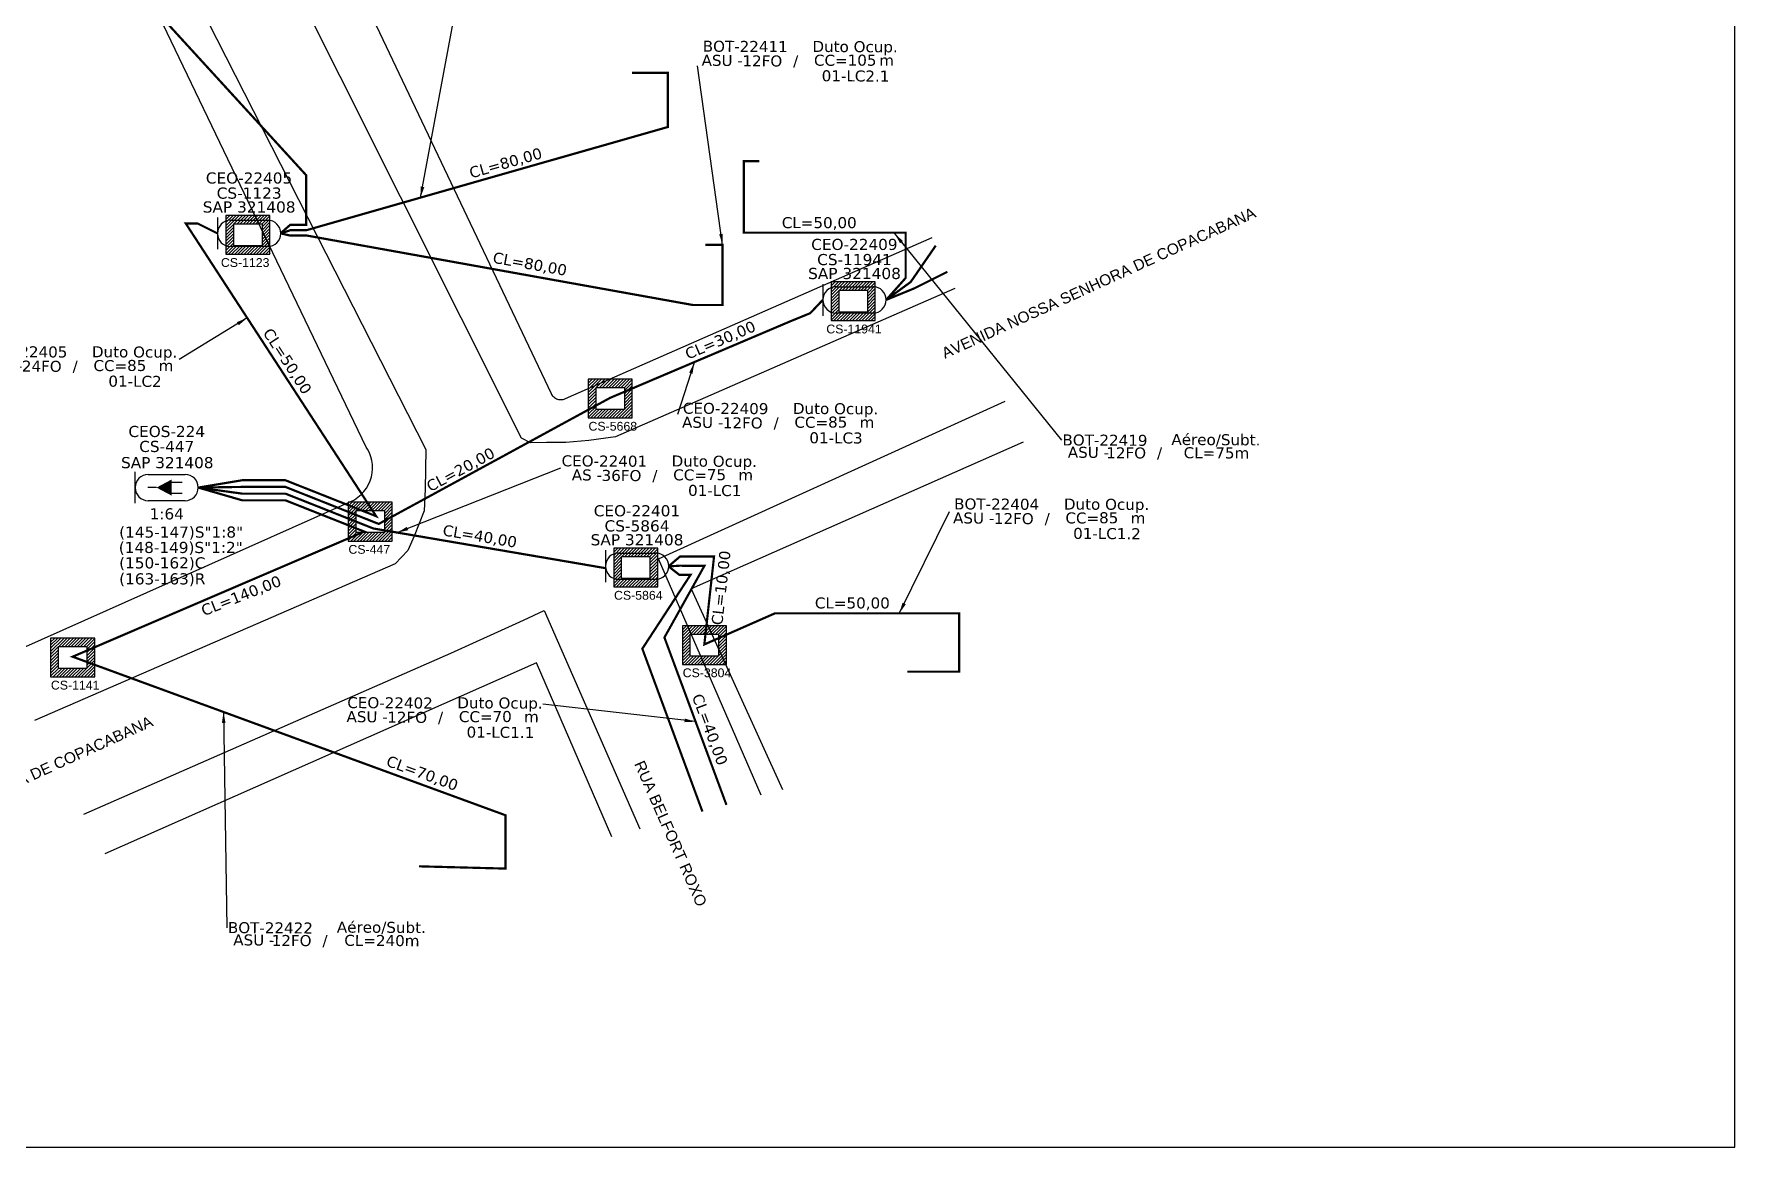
# Model space of a CAD drawing. Extents: x -89 to 2622484776, y -1852823961 to 1299.
# Drawn here: x 440.4 to 749.2, y 705 to 907.1 of the extents above; entities that cross this region are included whole.
import ezdxf
from ezdxf.enums import TextEntityAlignment as Align

# ---------------------------------------------------------------- set-up
doc = ezdxf.new("R2010")
doc.units = 0
for name, color, linetype in [('10.0-Cartográfico', 252, 'Continuous'), ('10.1-Caixas Subterrâneas', 5, 'Continuous'), ('20.4-CEOS', 1, 'Continuous'), ('20.5-CEO', 1, 'Continuous'), ('CAP a instalar', 1, 'Continuous'), ('celulas gpon', 7, 'Continuous'), ('label_cabos', 7, 'Continuous'), ('Legenda', 1, 'Continuous'), ('Segmento de Logradouro Texto', 5, 'Continuous')]:
    doc.layers.add(name, color=color, linetype=linetype)
doc.layers.add('EXTRA', color=50, linetype='Continuous', plot=False)
doc.styles.add('ARIAL', font='arial.ttf')
doc.styles.add('DIGICADE', font='')
doc.styles.add('siredit', font='verdana.ttf')
doc.styles.get('DIGICADE').set_extended_font_data('Arial')
doc.linetypes.add('FENCELINE1', pattern='A,0.25,-0.1,[133,ltypeshp.shx,S=0.1,R=0,X=-0.1,Y=0],-0.1,1', length=1.45)
doc.dimstyles.new('CC', dxfattribs={"dimtxt": 1, "dimasz": 2, "dimexe": 0.18, "dimexo": 0.0625, "dimgap": 0.09, "dimtad": 0, "dimdec": 0, "dimrnd": 1, "dimzin": 0, "dimdsep": 46, "dimtxsty": 'siredit', "dimblk": 'NONE', "dimcen": 0, "dimse1": 1, "dimse2": 1, "dimsd1": 1, "dimsd2": 1, "dimclrt": 7, "dimadec": 0, "dimazin": 0, "dimtfac": 1, "dimtdec": 0, "dimtofl": 0, "dimtmove": 0, "dimatfit": 3, "dimfxl": 0, "dimtolj": 1, "dimtzin": 0, "dimarcsym": 0})

# ---------------------------------------------------------------- blocks, each defined once
blk = doc.blocks.new('*U100')
at = {"layer": '20.4-CEOS'}
for p, q in [((-4.54, 1.19), (-1.19, 1.19)), ((-1.19, -1.19), (-4.54, -1.19))]:
    blk.add_line(p, q, dxfattribs=at)
for points in [[(-5.73, -1.43), (-5.73, 1.44)], [(-3.79, 0), (-4.59, 0)], [(-2.47, 0.48), (-1.45, 0.48)], [(-2.47, -0.52), (-1.45, -0.52)]]:
    blk.add_lwpolyline(points, dxfattribs=at)
blk.add_lwpolyline([(-3.79, 0, 0, 1.47, 0), (-2.41, 0, 1.47, 1.47, 0)], format="xyseb", dxfattribs=at)
for centre, start, end in [((-4.54, 0), 90, 270), ((-1.19, 0), 270, 90)]:
    blk.add_arc(centre, 1.19, start, end, dxfattribs=at)
at = {"layer": '20.4-CEOS', "color": 7, "style": 'siredit'}
for tag, p in [('FID', (-2.86, 5.6)), ('LOCAL', (-2.86, 4.24)), ('SAP', (-2.81, 2.77)), ('RACIO_SPLITAGEM', (-2.86, -1.88))]:
    blk.add_attdef(tag, text='', height=1.01, dxfattribs=at).set_placement(p, align=Align.TOP_CENTER)
for tag, flags, p in [('ID_ATIVIDADE', 3, (-2.86, -3.58)), ('FATOR', 1, (-2.86, -4.89))]:
    blk.add_attdef(tag, text='', height=1.01, dxfattribs=dict(at, flags=flags)).set_placement(p, align=Align.TOP_CENTER)
at = {"layer": '20.4-CEOS', "color": 7, "style": 'siredit', "flags": 3}
blk.add_attdef('QTDE', (-4.97, -7.12), '', height=1.01, dxfattribs=at)
blk = doc.blocks.new('*U102')
at = {"layer": '20.4-CEOS', "color": 7, "style": 'siredit'}
for tag, p in [('FIBRAS_SPLITTER', (0, 0)), ('FIBRAS_TOP_C', (0, -4.13)), ('RESERVA_FINAIS', (0, -5.46))]:
    blk.add_attdef(tag, p, '', height=1.01, dxfattribs=at)
for tag, p, flags in [('ID_ATIVIDADE', (0, -6.77), 3), ('FATOR', (0, -8.09), 1), ('QTDE', (0, -9.4), 1), ('FID', (0, -10.71), 1)]:
    blk.add_attdef(tag, p, '', height=1.01, dxfattribs=dict(at, flags=flags))
blk = doc.blocks.new('*U104')
at = {"layer": '20.4-CEOS', "color": 7, "style": 'siredit'}
blk.add_attdef('FIBRAS_SPLITTER', (0, 0), '', height=1.01, dxfattribs=at)
for tag, p, flags in [('ID_ATIVIDADE', (0, -1.48), 3), ('QTDE', (0, -4.11), 1), ('FATOR', (0, -2.79), 1), ('FID', (0, -5.42), 1)]:
    blk.add_attdef(tag, p, '', height=1.01, dxfattribs=dict(at, flags=flags))
blk = doc.blocks.new('*X76')
at = {"color": 0, "linetype": 'Continuous'}
for p, q in [((-1.25, 0.34099), (-0.49099, 1.1)), ((-1.25, 0.517767), (-0.667767, 1.1)), ((-1.25, 0.694544), (-0.844544, 1.1)), ((-1.25, 0.87132), (-1.02132, 1.1)), ((-1.25, 1.048097), (-1.198097, 1.1)), ((-0.789214, 0.625), (-0.314214, 1.1)), ((-0.612437, 0.625), (-0.137437, 1.1)), ((-0.43566, 0.625), (0.03934, 1.1)), ((-0.258883, 0.625), (0.216117, 1.1)), ((-0.082107, 0.625), (0.392893, 1.1)), ((0.09467, 0.625), (0.56967, 1.1)), ((0.271447, 0.625), (0.746447, 1.1)), ((0.448223, 0.625), (0.923223, 1.1)), ((0.625, 0.625), (1.1, 1.1)), ((0.801777, 0.625), (1.25, 1.073223)), ((-1.25, 0.164214), (-0.8035, 0.610714)), ((-1.25, -0.012563), (-0.8035, 0.433937)), ((-1.25, -0.18934), (-0.8035, 0.25716)), ((-1.25, -0.366117), (-0.8035, 0.080383)), ((0.8035, 0.449947), (1.25, 0.896447)), ((0.8035, 0.27317), (1.25, 0.71967)), ((0.8035, 0.096393), (1.25, 0.542893)), ((0.8035, -0.080383), (1.25, 0.366117)), ((0.8035, -0.25716), (1.25, 0.18934)), ((0.8035, -0.433937), (1.25, 0.012563)), ((-1.25, -0.542893), (-0.8035, -0.096393)), ((-1.25, -0.71967), (-0.8035, -0.27317)), ((-1.25, -0.896447), (-0.8035, -0.449947)), ((-1.25, -1.073223), (-0.801777, -0.625)), ((-1.1, -1.1), (-0.625, -0.625)), ((-0.923223, -1.1), (-0.448223, -0.625)), ((-0.746447, -1.1), (-0.271447, -0.625)), ((-0.56967, -1.1), (-0.09467, -0.625)), ((-0.392893, -1.1), (0.082107, -0.625)), ((-0.216117, -1.1), (0.258883, -0.625)), ((-0.03934, -1.1), (0.43566, -0.625)), ((0.137437, -1.1), (0.612437, -0.625)), ((0.314214, -1.1), (0.789214, -0.625)), ((0.49099, -1.1), (1.25, -0.34099)), ((0.667767, -1.1), (1.25, -0.517767)), ((0.8035, -0.610714), (1.25, -0.164214)), ((0.844544, -1.1), (1.25, -0.694544)), ((1.02132, -1.1), (1.25, -0.87132)), ((1.198097, -1.1), (1.25, -1.048097))]:
    blk.add_line(p, q, dxfattribs=at)
blk = doc.blocks.new('MANHOLE_MQ')
at = {"color": 0, "linetype": 'Continuous'}
for p, q in [((0.00000623, 0.00000569), (-0.00000627, 0.00000569)), ((-0.00000627, 0.00000569), (-0.00000627, -0.00000531)), ((0.00000623, -0.00000531), (0.00000623, 0.00000569)), ((-0.00000404, 0.00000331), (0.00000399, 0.00000331)), ((-0.00000404, -0.00000294), (-0.00000404, 0.00000331)), ((0.00000399, 0.00000331), (0.00000399, -0.00000294)), ((0.00000399, -0.00000294), (-0.00000404, -0.00000294)), ((0.00000399, -0.00000294), (0.00000399, -0.00000294)), ((-0.00000627, -0.00000531), (0.00000623, -0.00000531))]:
    blk.add_line(p, q, dxfattribs=at)
at = {"color": 0, "linetype": 'Continuous', "xscale": 5e-06, "yscale": 5e-06, "zscale": 1e-05}
blk.add_blockref('*X76', (-0.00000002, 0.00000019), dxfattribs=at)
blk = doc.blocks.new('Inst CB DT OCUP CFOA-SM-AS-80-TS-36')
at = {"layer": 'label_cabos', "color": 0, "style": 'siredit'}
for tag, flags, p in [('ID_ATIVIDADE', 3, (1.31, 2.67)), ('FATOR', 1, (11.56, 2.55))]:
    blk.add_attdef(tag, text='', height=1, rotation=359.69, dxfattribs=dict(at, flags=flags)).set_placement(p, align=Align.MIDDLE_CENTER)
for tag, p in [('DESTINO_CABO', (3.13, 1.26)), ('TIPO_CABO', (13.11, 1.24)), ('TIPO_CABO', (1.76, 0)), ('CABO', (4.69, -0.05)), ('/', (7.71, -0.05)), ('LANCE', (10.91, 0)), ('UND', (15.96, 0)), ('FID', (13.15, -1.41))]:
    blk.add_attdef(tag, text='', height=1, rotation=359.69, dxfattribs=at).set_placement(p, align=Align.MIDDLE_CENTER)
blk.add_attdef('QTDE', (12.43, -0.47), '', height=1, rotation=359.69, dxfattribs=at)
blk = doc.blocks.new('_None')
blk = doc.blocks.new('Inst CB DT OCUP CFOA-SM-ASU-120-S-12')
at = {"layer": 'label_cabos', "color": 0, "style": 'siredit'}
for tag, flags, p in [('ID_ATIVIDADE', 3, (1.31, 2.67)), ('FATOR', 1, (11.56, 2.55))]:
    blk.add_attdef(tag, text='', height=1, rotation=359.69, dxfattribs=dict(at, flags=flags)).set_placement(p, align=Align.MIDDLE_CENTER)
for tag, p in [('DESTINO_CABO', (3.13, 1.26)), ('TIPO_CABO', (13.11, 1.24)), ('TIPO_CABO', (1.26, 0)), ('CABO', (4.69, -0.05)), ('/', (7.71, -0.05)), ('LANCE', (10.91, 0)), ('UND', (15.96, 0)), ('FID', (13.15, -1.41))]:
    blk.add_attdef(tag, text='', height=1, rotation=359.69, dxfattribs=at).set_placement(p, align=Align.MIDDLE_CENTER)
blk.add_attdef('QTDE', (12.43, -0.47), '', height=1, rotation=359.69, dxfattribs=at)
blk = doc.blocks.new('Inst CB DT OCUP CFOA-SM-AS-80-TS-24')
at = {"layer": 'label_cabos', "color": 0, "style": 'siredit'}
for tag, flags, p in [('ID_ATIVIDADE', 3, (1.31, 2.67)), ('FATOR', 1, (11.56, 2.55))]:
    blk.add_attdef(tag, text='', height=1, rotation=359.69, dxfattribs=dict(at, flags=flags)).set_placement(p, align=Align.MIDDLE_CENTER)
for tag, p in [('DESTINO_CABO', (3.13, 1.26)), ('TIPO_CABO', (13.11, 1.24)), ('TIPO_CABO', (1.76, 0)), ('CABO', (4.69, -0.05)), ('/', (7.71, -0.05)), ('LANCE', (10.91, 0)), ('UND', (15.96, 0)), ('FID', (13.15, -1.41))]:
    blk.add_attdef(tag, text='', height=1, rotation=359.69, dxfattribs=at).set_placement(p, align=Align.MIDDLE_CENTER)
blk.add_attdef('QTDE', (12.43, -0.47), '', height=1, rotation=359.69, dxfattribs=at)
blk = doc.blocks.new('LEGENDA DOS CABOS')
at = {"layer": 'EXTRA', "color": 0, "style": 'siredit'}
for tag, p in [('ID', (4.6, 0.97)), ('XX', (9.03, 0.97))]:
    blk.add_attdef(tag, text='', height=0.48, rotation=359.69, dxfattribs=at).set_placement(p, align=Align.MIDDLE_CENTER)
at = {"layer": 'Legenda', "color": 0, "style": 'siredit'}
for tag, p in [('TIPO_CABO', (1.31, 0)), ('CABO', (4.69, -0.05)), ('/', (6.81, -0.05)), ('METROS', (10.03, -0.05))]:
    blk.add_attdef(tag, text='', height=0.8, rotation=359.69, dxfattribs=at).set_placement(p, align=Align.MIDDLE_CENTER)

msp = doc.modelspace()

# ---------------------------------------------------------------- linework, layer by layer
msp.add_lwpolyline([(-89.32, 705.02), (749.25, 705.02), (749.25, 1299.02), (-89.32, 1299.02), (-89.32, 705.02)])
at = {"layer": '10.0-Cartográfico'}
for points in [[(453.86, 945.07), (511.6, 831.67), (511.46, 824.47), (511.28, 820.55), (509.45, 815.95), (508.31, 813.32), (505.99, 810.9), (440.53, 782.43)], [(434.48, 793.92), (498.61, 822.53), (499.25, 822.99), (499.83, 823.48), (500.34, 824.05), (500.79, 824.66), (501.17, 825.32), (501.49, 825.99), (501.71, 826.7), (501.86, 827.44), (501.91, 828.18), (501.9, 828.92), (501.79, 829.64), (501.61, 830.36), (501.32, 831.06), (500.98, 831.73), (500.76, 832.09), (446.89, 944.27)], [(607.62, 860.88), (545.99, 833.94), (541.18, 833.29), (537, 832.95), (533.47, 832.91), (530.58, 832.87), (528.96, 833.75), (474.08, 943.25)], [(487.08, 941.09), (489.04, 937.12), (534.32, 841.81), (534.4, 841.63), (534.52, 841.47), (534.63, 841.33), (534.79, 841.2), (534.95, 841.08), (535.11, 840.97), (535.3, 840.88), (535.48, 840.81), (535.68, 840.76), (535.89, 840.74), (536.09, 840.73), (536.3, 840.73), (536.49, 840.77), (536.69, 840.81), (536.94, 840.9), (603.5, 870.16)], [(572.43, 768.88), (553.8, 811.81), (606.23, 835.63), (616.74, 840.41)], [(620.03, 833.02), (559.74, 806.35), (576.32, 769.96)], [(449.47, 765.45), (516.13, 794.7), (529.28, 800.67), (533.04, 802.41), (550.42, 762.77)], [(545.34, 761.36), (531.64, 792.95), (453.27, 758.23)]]:
    msp.add_lwpolyline(points, dxfattribs=at)
at = {"layer": '20.5-CEO', "color": 7}
for p, q in [((476.14, 873.29), (482.86, 873.29)), ((482.86, 868.5), (476.14, 868.5)), ((586.05, 861.22), (592.76, 861.22)), ((592.76, 856.44), (586.05, 856.44)), ((546.57, 812.87), (553.28, 812.87)), ((553.28, 808.08), (546.57, 808.08))]:
    msp.add_line(p, q, dxfattribs=at)
for points in [[(473.75, 873.78), (473.75, 868.01)], [(583.65, 861.71), (583.65, 855.94)], [(544.17, 813.36), (544.17, 807.59)]]:
    msp.add_lwpolyline(points, dxfattribs=at)
for centre, start, end in [((476.14, 870.9), 90, 270), ((482.86, 870.9), 270, 90), ((586.05, 858.83), 90, 270), ((592.76, 858.83), 270, 90), ((546.57, 810.48), 90, 270), ((553.28, 810.48), 270, 90)]:
    msp.add_arc(centre, 2.39, start, end, dxfattribs=at)
at = {"layer": 'CAP a instalar', "color": 7, "ltscale": 5, "const_width": 0.4}
for points in [[(485.25, 870.96), (486.96, 872.46), (489.86, 872.46), (489.85, 881.47), (420.28, 957.53), (423.62, 962.97), (423.62, 962.97)], [(485.25, 870.9), (486.96, 871.48), (489.9, 871.48), (555.51, 890.22), (555.51, 900.06), (549.02, 900.06)], [(470.26, 824.75), (478.23, 826.08), (486.08, 826.08), (502.56, 819.55), (468, 872.69), (470.19, 872.68), (473.75, 870.9)], [(485.25, 870.9), (486.96, 870.5), (490.02, 870.5), (560.05, 857.9), (565.44, 857.9), (565.44, 868.81), (562.33, 868.81)], [(595.15, 858.83), (599.6, 862.08), (604.15, 868.68)], [(595.15, 858.83), (600.25, 860.92), (606.27, 863.93)], [(470.26, 824.75), (478.23, 824.87), (486.08, 824.87), (503.02, 818.15), (545.04, 841.04), (577.9, 855), (581.36, 856.41), (583.65, 858.83)], [(470.26, 824.75), (478.23, 823.65), (486.08, 823.65), (502.05, 817.32), (532.04, 812.2), (540.4, 810.77), (544.17, 810.12)], [(555.67, 810.48), (557.71, 812.22), (563.9, 812.22), (562.14, 796.27), (574.94, 801.91), (608.41, 801.91), (608.41, 791.33), (598.97, 791.33)], [(566.15, 767.14), (554.89, 797.53), (562.16, 810.55), (557.61, 810.56), (555.63, 810.44)]]:
    msp.add_lwpolyline(points, dxfattribs=at)
at = {"layer": 'CAP a instalar', "color": 8, "linetype": 'FENCELINE1', "ltscale": 5, "const_width": 0.4}
for points in [[(595.15, 858.83), (598.69, 862.81), (598.69, 871.03), (569.29, 871.03), (569.29, 884.01), (572.12, 884.01)], [(470.26, 824.75), (478.23, 822.44), (486.08, 822.44), (500.4, 816.76), (447.45, 794.04), (526.05, 765.25), (526.05, 755.57), (510.36, 755.98)], [(555.63, 810.44), (557.61, 808.9), (559.63, 808.9), (550.88, 795.49), (561.79, 765.93)]]:
    msp.add_lwpolyline(points, dxfattribs=at)

# ---------------------------------------------------------------- block references
at = {"layer": '10.1-Caixas Subterrâneas', "color": 30, "xscale": 639575.1086223164, "yscale": 639575.1086223164, "zscale": 639575.1086223164}
for p, rotation in [((479.26, 870.76), 180.0000000000626), ((589.16, 858.7), 180.0000000000627), ((545.04, 841.04), 180.0000000000629), ((501.47, 818.68), 180.000000000063), ((549.68, 810.34), 180.0000000000629), ((447.45, 794.04), 180.0000000000629), ((562.14, 796.27), 180.0000000000628)]:
    msp.add_blockref('MANHOLE_MQ', p, dxfattribs=dict(at, rotation=rotation))
at = {"layer": '20.4-CEOS', "lineweight": 0, "xscale": 2, "yscale": 2, "zscale": 2}
msp.add_blockref('*U100', (470.26, 824.75), dxfattribs=at).add_auto_attribs({'FID': 'CEOS-224', 'LOCAL': 'CS-447', 'SAP': 'SAP 321408', 'RACIO_SPLITAGEM': '1:64'})
at = {"layer": '20.4-CEOS', "color": 0, "lineweight": 0}
ref = msp.add_blockref('*U102', (455.9, 815.66), dxfattribs=dict(at, xscale=2, yscale=2, zscale=2))
ref.add_attrib('FIBRAS_SPLITTER', '(145-147)S"1:8"', (455.9, 815.66), dxfattribs={"color": 7, "height": 2.0194, "style": 'siredit'})
ref.add_attrib('FIBRAS_TOP_C', '(150-162)C', (455.9, 810.07), dxfattribs={"color": 7, "height": 2.019, "style": 'siredit'})
ref.add_attrib('RESERVA_FINAIS', '(163-163)R', (455.9, 807.17), dxfattribs={"color": 7, "height": 2.019, "style": 'siredit'})
at = {"layer": '20.4-CEOS', "color": 0, "lineweight": 0, "xscale": 2, "yscale": 2, "zscale": 2}
msp.add_blockref('*U104', (455.83, 812.87), dxfattribs=at).add_auto_attribs({'FIBRAS_SPLITTER': '(148-149)S"1:2"'})
at = {"layer": 'label_cabos', "color": 0, "lineweight": 0}
ref = msp.add_blockref('Inst CB DT OCUP CFOA-SM-ASU-120-S-12', (563.3, 902.32), dxfattribs=dict(at, xscale=2, yscale=2, zscale=2))
ref.add_attrib('DESTINO_CABO', 'BOT-22411', dxfattribs={"color": 0, "height": 2, "rotation": 359.69, "style": 'siredit'}).set_placement((569.56, 904.85), align=Align.MIDDLE_CENTER)
ref.add_attrib('CABO', '12FO', dxfattribs={"color": 0, "height": 2, "rotation": 359.69, "style": 'siredit'}).set_placement((572.67, 902.22), align=Align.MIDDLE_CENTER)
ref.add_attrib('TIPO_CABO', 'Duto Ocup.', dxfattribs={"color": 0, "height": 2, "rotation": 359.69, "style": 'siredit'}).set_placement((589.51, 904.81), align=Align.MIDDLE_CENTER)
ref.add_attrib('/', '/', dxfattribs={"color": 0, "height": 2, "rotation": 359.69, "style": 'siredit'}).set_placement((578.72, 902.22), align=Align.MIDDLE_CENTER)
ref.add_attrib('TIPO_CABO', 'ASU - ', dxfattribs={"color": 0, "height": 2, "rotation": 359.69, "style": 'siredit'}).set_placement((565.82, 902.31), align=Align.MIDDLE_CENTER)
ref.add_attrib('FID', '01-LC2.1', dxfattribs={"color": 0, "height": 2, "rotation": 359.69, "style": 'siredit'}).set_placement((589.59, 899.49), align=Align.MIDDLE_CENTER)
ref.add_attrib('LANCE', 'CC=', dxfattribs={"color": 0, "height": 2, "rotation": 359.69, "style": 'siredit'}).set_placement((585.11, 902.33), align=Align.MIDDLE_CENTER)
ref.add_attrib('QTDE', '105', (588.15, 901.37), dxfattribs={"color": 0, "height": 2, "rotation": 359.69, "style": 'siredit'})
ref.add_attrib('UND', 'm', dxfattribs={"color": 0, "height": 2, "rotation": 359.69, "style": 'siredit'}).set_placement((595.22, 902.33), align=Align.MIDDLE_CENTER)
ref = msp.add_blockref('Inst CB DT OCUP CFOA-SM-AS-80-TS-24', (432.48, 846.88), dxfattribs=dict(at, xscale=2, yscale=2, zscale=2))
ref.add_attrib('DESTINO_CABO', 'CEO-22405', dxfattribs={"color": 0, "height": 2, "rotation": 359.69, "style": 'siredit'}).set_placement((438.74, 849.41), align=Align.MIDDLE_CENTER)
ref.add_attrib('CABO', '24FO', dxfattribs={"color": 0, "height": 2, "rotation": 359.69, "style": 'siredit'}).set_placement((441.85, 846.78), align=Align.MIDDLE_CENTER)
ref.add_attrib('TIPO_CABO', 'Duto Ocup.', dxfattribs={"color": 0, "height": 2, "rotation": 359.69, "style": 'siredit'}).set_placement((458.7, 849.37), align=Align.MIDDLE_CENTER)
ref.add_attrib('/', '/', dxfattribs={"color": 0, "height": 2, "rotation": 359.69, "style": 'siredit'}).set_placement((447.91, 846.78), align=Align.MIDDLE_CENTER)
ref.add_attrib('TIPO_CABO', 'AS - ', dxfattribs={"color": 0, "height": 2, "rotation": 359.69, "style": 'siredit'}).set_placement((436.01, 846.87), align=Align.MIDDLE_CENTER)
ref.add_attrib('FID', '01-LC2', dxfattribs={"color": 0, "height": 2, "rotation": 359.69, "style": 'siredit'}).set_placement((458.78, 844.05), align=Align.MIDDLE_CENTER)
ref.add_attrib('LANCE', 'CC=', dxfattribs={"color": 0, "height": 2, "rotation": 359.69, "style": 'siredit'}).set_placement((454.3, 846.89), align=Align.MIDDLE_CENTER)
ref.add_attrib('QTDE', '85', (457.34, 845.93), dxfattribs={"color": 0, "height": 2, "rotation": 359.69, "style": 'siredit'})
ref.add_attrib('UND', 'm', dxfattribs={"color": 0, "height": 2, "rotation": 359.69, "style": 'siredit'}).set_placement((464.41, 846.89), align=Align.MIDDLE_CENTER)
ref = msp.add_blockref('Inst CB DT OCUP CFOA-SM-ASU-120-S-12', (559.74, 836.59), dxfattribs=dict(at, xscale=2, yscale=2, zscale=2))
ref.add_attrib('DESTINO_CABO', 'CEO-22409', dxfattribs={"color": 0, "height": 2, "rotation": 359.69, "style": 'siredit'}).set_placement((566.01, 839.12), align=Align.MIDDLE_CENTER)
ref.add_attrib('CABO', '12FO', dxfattribs={"color": 0, "height": 2, "rotation": 359.69, "style": 'siredit'}).set_placement((569.11, 836.49), align=Align.MIDDLE_CENTER)
ref.add_attrib('TIPO_CABO', 'Duto Ocup.', dxfattribs={"color": 0, "height": 2, "rotation": 359.69, "style": 'siredit'}).set_placement((585.96, 839.08), align=Align.MIDDLE_CENTER)
ref.add_attrib('/', '/', dxfattribs={"color": 0, "height": 2, "rotation": 359.69, "style": 'siredit'}).set_placement((575.17, 836.49), align=Align.MIDDLE_CENTER)
ref.add_attrib('TIPO_CABO', 'ASU - ', dxfattribs={"color": 0, "height": 2, "rotation": 359.69, "style": 'siredit'}).set_placement((562.27, 836.59), align=Align.MIDDLE_CENTER)
ref.add_attrib('FID', '01-LC3', dxfattribs={"color": 0, "height": 2, "rotation": 359.69, "style": 'siredit'}).set_placement((586.04, 833.77), align=Align.MIDDLE_CENTER)
ref.add_attrib('LANCE', 'CC=', dxfattribs={"color": 0, "height": 2, "rotation": 359.69, "style": 'siredit'}).set_placement((581.56, 836.6), align=Align.MIDDLE_CENTER)
ref.add_attrib('QTDE', '85', (584.6, 835.65), dxfattribs={"color": 0, "height": 2, "rotation": 359.69, "style": 'siredit'})
ref.add_attrib('UND', 'm', dxfattribs={"color": 0, "height": 2, "rotation": 359.69, "style": 'siredit'}).set_placement((591.67, 836.6), align=Align.MIDDLE_CENTER)
ref = msp.add_blockref('LEGENDA DOS CABOS', (626.39, 830.1), dxfattribs=dict(at, xscale=2, yscale=2, zscale=2))
ref.add_attrib('ID', 'BOT-22419', dxfattribs={"color": 0, "height": 2, "rotation": 359.69, "style": 'siredit'}).set_placement((634.87, 833.36), align=Align.MIDDLE_CENTER)
ref.add_attrib('CABO', '12FO', dxfattribs={"color": 0, "height": 2, "rotation": 359.69, "style": 'siredit'}).set_placement((638.72, 831.05), align=Align.MIDDLE_CENTER)
ref.add_attrib('METROS', 'CL=75m', dxfattribs={"color": 0, "height": 2, "rotation": 359.69, "style": 'siredit'}).set_placement((655.11, 831.05), align=Align.MIDDLE_CENTER)
ref.add_attrib('XX', 'Aéreo/Subt.', dxfattribs={"color": 0, "height": 2, "rotation": 359.69, "style": 'siredit'}).set_placement((655.01, 833.45), align=Align.MIDDLE_CENTER)
ref.add_attrib('/', '/', dxfattribs={"color": 0, "height": 2, "rotation": 359.69, "style": 'siredit'}).set_placement((644.78, 831.05), align=Align.MIDDLE_CENTER)
ref.add_attrib('TIPO_CABO', 'ASU -', dxfattribs={"color": 0, "height": 2, "rotation": 359.69, "style": 'siredit'}).set_placement((631.87, 831.15), align=Align.MIDDLE_CENTER)
ref = msp.add_blockref('Inst CB DT OCUP CFOA-SM-AS-80-TS-36', (537.73, 827.05), dxfattribs=dict(at, xscale=2, yscale=2, zscale=2))
ref.add_attrib('DESTINO_CABO', 'CEO-22401', dxfattribs={"color": 0, "height": 2, "rotation": 359.69, "style": 'siredit'}).set_placement((543.99, 829.57), align=Align.MIDDLE_CENTER)
ref.add_attrib('CABO', '36FO', dxfattribs={"color": 0, "height": 2, "rotation": 359.69, "style": 'siredit'}).set_placement((547.1, 826.94), align=Align.MIDDLE_CENTER)
ref.add_attrib('TIPO_CABO', 'Duto Ocup.', dxfattribs={"color": 0, "height": 2, "rotation": 359.69, "style": 'siredit'}).set_placement((563.94, 829.54), align=Align.MIDDLE_CENTER)
ref.add_attrib('/', '/', dxfattribs={"color": 0, "height": 2, "rotation": 359.69, "style": 'siredit'}).set_placement((553.16, 826.94), align=Align.MIDDLE_CENTER)
ref.add_attrib('TIPO_CABO', 'AS - ', dxfattribs={"color": 0, "height": 2, "rotation": 359.69, "style": 'siredit'}).set_placement((541.25, 827.04), align=Align.MIDDLE_CENTER)
ref.add_attrib('FID', '01-LC1', dxfattribs={"color": 0, "height": 2, "rotation": 359.69, "style": 'siredit'}).set_placement((564.02, 824.22), align=Align.MIDDLE_CENTER)
ref.add_attrib('LANCE', 'CC=', dxfattribs={"color": 0, "height": 2, "rotation": 359.69, "style": 'siredit'}).set_placement((559.55, 827.05), align=Align.MIDDLE_CENTER)
ref.add_attrib('QTDE', '75', (562.59, 826.1), dxfattribs={"color": 0, "height": 2, "rotation": 359.69, "style": 'siredit'})
ref.add_attrib('UND', 'm', dxfattribs={"color": 0, "height": 2, "rotation": 359.69, "style": 'siredit'}).set_placement((569.66, 827.05), align=Align.MIDDLE_CENTER)
ref = msp.add_blockref('Inst CB DT OCUP CFOA-SM-ASU-120-S-12', (608.95, 819.23), dxfattribs=dict(at, xscale=2, yscale=2, zscale=2))
ref.add_attrib('DESTINO_CABO', 'BOT-22404', dxfattribs={"color": 0, "height": 2, "rotation": 359.69, "style": 'siredit'}).set_placement((615.21, 821.75), align=Align.MIDDLE_CENTER)
ref.add_attrib('CABO', '12FO', dxfattribs={"color": 0, "height": 2, "rotation": 359.69, "style": 'siredit'}).set_placement((618.32, 819.12), align=Align.MIDDLE_CENTER)
ref.add_attrib('TIPO_CABO', 'Duto Ocup.', dxfattribs={"color": 0, "height": 2, "rotation": 359.69, "style": 'siredit'}).set_placement((635.16, 821.72), align=Align.MIDDLE_CENTER)
ref.add_attrib('/', '/', dxfattribs={"color": 0, "height": 2, "rotation": 359.69, "style": 'siredit'}).set_placement((624.38, 819.12), align=Align.MIDDLE_CENTER)
ref.add_attrib('TIPO_CABO', 'ASU - ', dxfattribs={"color": 0, "height": 2, "rotation": 359.69, "style": 'siredit'}).set_placement((611.47, 819.22), align=Align.MIDDLE_CENTER)
ref.add_attrib('FID', '01-LC1.2', dxfattribs={"color": 0, "height": 2, "rotation": 359.69, "style": 'siredit'}).set_placement((635.24, 816.4), align=Align.MIDDLE_CENTER)
ref.add_attrib('LANCE', 'CC=', dxfattribs={"color": 0, "height": 2, "rotation": 359.69, "style": 'siredit'}).set_placement((630.76, 819.23), align=Align.MIDDLE_CENTER)
ref.add_attrib('QTDE', '85', (633.8, 818.28), dxfattribs={"color": 0, "height": 2, "rotation": 359.69, "style": 'siredit'})
ref.add_attrib('UND', 'm', dxfattribs={"color": 0, "height": 2, "rotation": 359.69, "style": 'siredit'}).set_placement((640.88, 819.23), align=Align.MIDDLE_CENTER)
ref = msp.add_blockref('Inst CB DT OCUP CFOA-SM-ASU-120-S-12', (498.82, 783.15), dxfattribs=dict(at, xscale=2, yscale=2, zscale=2))
ref.add_attrib('DESTINO_CABO', 'CEO-22402', dxfattribs={"color": 0, "height": 2, "rotation": 359.69, "style": 'siredit'}).set_placement((505.08, 785.67), align=Align.MIDDLE_CENTER)
ref.add_attrib('CABO', '12FO', dxfattribs={"color": 0, "height": 2, "rotation": 359.69, "style": 'siredit'}).set_placement((508.19, 783.04), align=Align.MIDDLE_CENTER)
ref.add_attrib('TIPO_CABO', 'Duto Ocup.', dxfattribs={"color": 0, "height": 2, "rotation": 359.69, "style": 'siredit'}).set_placement((525.04, 785.64), align=Align.MIDDLE_CENTER)
ref.add_attrib('/', '/', dxfattribs={"color": 0, "height": 2, "rotation": 359.69, "style": 'siredit'}).set_placement((514.25, 783.04), align=Align.MIDDLE_CENTER)
ref.add_attrib('TIPO_CABO', 'ASU - ', dxfattribs={"color": 0, "height": 2, "rotation": 359.69, "style": 'siredit'}).set_placement((501.35, 783.14), align=Align.MIDDLE_CENTER)
ref.add_attrib('FID', '01-LC1.1', dxfattribs={"color": 0, "height": 2, "rotation": 359.69, "style": 'siredit'}).set_placement((525.12, 780.32), align=Align.MIDDLE_CENTER)
ref.add_attrib('LANCE', 'CC=', dxfattribs={"color": 0, "height": 2, "rotation": 359.69, "style": 'siredit'}).set_placement((520.64, 783.15), align=Align.MIDDLE_CENTER)
ref.add_attrib('QTDE', '70', (523.68, 782.2), dxfattribs={"color": 0, "height": 2, "rotation": 359.69, "style": 'siredit'})
ref.add_attrib('UND', 'm', dxfattribs={"color": 0, "height": 2, "rotation": 359.69, "style": 'siredit'}).set_placement((530.75, 783.15), align=Align.MIDDLE_CENTER)
ref = msp.add_blockref('LEGENDA DOS CABOS', (474.88, 741.56), dxfattribs=dict(at, xscale=2, yscale=2, zscale=2))
ref.add_attrib('ID', 'BOT-22422', dxfattribs={"color": 0, "height": 2, "rotation": 359.69, "style": 'siredit'}).set_placement((483.36, 744.82), align=Align.MIDDLE_CENTER)
ref.add_attrib('CABO', '12FO', dxfattribs={"color": 0, "height": 2, "rotation": 359.69, "style": 'siredit'}).set_placement((487.21, 742.51), align=Align.MIDDLE_CENTER)
ref.add_attrib('METROS', 'CL=240m', dxfattribs={"color": 0, "height": 2, "rotation": 359.69, "style": 'siredit'}).set_placement((503.6, 742.51), align=Align.MIDDLE_CENTER)
ref.add_attrib('XX', 'Aéreo/Subt.', dxfattribs={"color": 0, "height": 2, "rotation": 359.69, "style": 'siredit'}).set_placement((503.5, 744.91), align=Align.MIDDLE_CENTER)
ref.add_attrib('/', '/', dxfattribs={"color": 0, "height": 2, "rotation": 359.69, "style": 'siredit'}).set_placement((493.27, 742.51), align=Align.MIDDLE_CENTER)
ref.add_attrib('TIPO_CABO', 'ASU -', dxfattribs={"color": 0, "height": 2, "rotation": 359.69, "style": 'siredit'}).set_placement((480.36, 742.61), align=Align.MIDDLE_CENTER)

# ---------------------------------------------------------------- texts
at = {"layer": '10.1-Caixas Subterrâneas', "color": 30, "style": 'ARIAL'}
for s, p in [('CS-1123', (474.37, 864.81)), ('CS-11941', (584.28, 852.74)), ('CS-5668', (541.11, 835.08)), ('CS-447', (497.53, 812.73)), ('CS-5864', (545.74, 804.39)), ('CS-3804', (558.21, 790.32)), ('CS-1141', (443.51, 788.08))]:
    msp.add_text(s, height=1.6, dxfattribs=at).set_placement(p)
at = {"layer": '20.4-CEOS', "color": 7, "style": 'siredit'}
for s, p in [('CEO-22405', (479.48, 881.97)), ('CEO-22409', (589.38, 869.91)), ('CEO-22401', (549.9, 821.55))]:
    msp.add_text(s, height=2.019, dxfattribs=at).set_placement(p, align=Align.TOP_CENTER)
at = {"layer": '20.5-CEO', "color": 7, "style": 'siredit'}
for s, p in [('CS-1123', (479.5, 879.23)), ('SAP 321408', (479.5, 876.71)), ('SAP 321408', (589.4, 864.64)), ('CS-11941', (589.4, 867.16)), ('CS-5864', (549.92, 818.81)), ('SAP 321408', (549.92, 816.29))]:
    msp.add_text(s, height=2.028, dxfattribs=at).set_placement(p, align=Align.TOP_CENTER)
at = {"layer": 'celulas gpon', "style": 'siredit'}
for s, rotation, p in [('CL=80,00', 15.9369, (519.8, 880.87)), ('CL=50,00', 0.0098, (576.2, 871.85)), ('CL=80,00', 349.8346, (523.61, 865.59)), ('CL=50,00', 303.0462, (481.91, 852.86)), ('CL=30,00', 23.0584, (559.17, 847.96)), ('CL=20,00', 28.54, (512.39, 823.91)), ('CL=40,00', 350.4346, (514.52, 816.08)), ('CL=10,00', 83.5891, (565.39, 799.68)), ('CL=140,00', 21.5124, (471.27, 801.39)), ('CL=50,00', 0.0098, (582.21, 802.8)), ('CL=40,00', 290.4012, (559.85, 786.85)), ('CL=70,00', 339.9762, (504.21, 774.3))]:
    msp.add_text(s, height=2, rotation=rotation, dxfattribs=at).set_placement(p)
at = {"layer": 'Segmento de Logradouro Texto', "color": 7, "linetype": 'Continuous', "style": 'DIGICADE'}
for s, rotation, p in [('AVENIDA NOSSA SENHORA DE COPACABANA', 24.4957, (605.81, 848.11)), ('AVENIDA NOSSA SENHORA DE COPACABANA', 24.4957, (405.57, 755.74)), ('RUA BELFORT ROXO', 293.7378, (549.36, 774.6))]:
    msp.add_text(s, height=2, rotation=rotation, dxfattribs=at).set_placement(p)

# ---------------------------------------------------------------- leaders
at = {"layer": 'label_cabos'}
for points in [[(510.61, 877.4), (517.79, 915.83)], [(565.44, 868.81), (560.87, 901.34)], [(596.67, 870.88), (626.97, 833.34)], [(479.15, 855.55), (466.81, 848.02)], [(560.3, 847.41), (557.27, 837.99)], [(506.4, 816.58), (536.08, 828.31)], [(597.53, 801.91), (606.67, 820.4)], [(560.55, 782.25), (532.84, 785.4)], [(474.85, 784), (475.46, 744.8)]]:
    msp.add_leader(points, dimstyle='CC', override={"dimgap": 0.09, "dimtad": 0}, dxfattribs=at)

doc.saveas('drawing.dxf')
